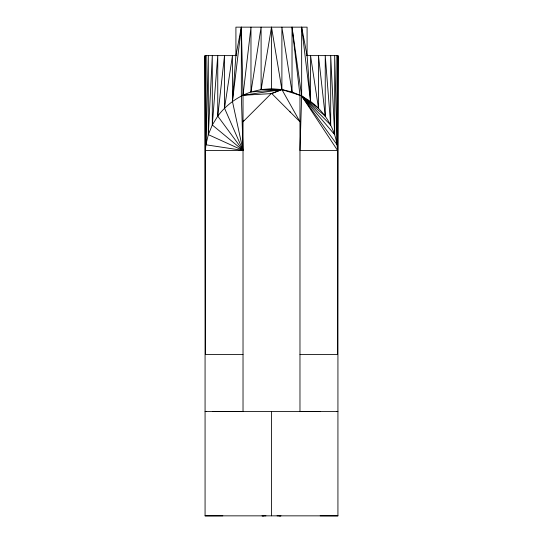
<?xml version="1.0" encoding="UTF-8"?>
<svg xmlns="http://www.w3.org/2000/svg" width="543" height="543" viewBox="0 0 543 543"><rect width="100%" height="100%" fill="white"/><g stroke="black" fill="none" stroke-linecap="round" stroke-linejoin="round"><path stroke-width="0.81" d="M299.974 354.565L337.556 354.565L337.929 55.624L306.72 55.624M337.556 150.431L337.115 55.624L337.115 144.784L301.657 95.982L318.476 108.2L310.548 55.624L310.548 101.432L301.657 95.982L292.025 91.991L292.025 27.15L301.657 95.982L337.556 150.431C336.572 131.101 325.997 112.89 310.548 101.432L307.087 55.624L301.657 27.15L301.657 95.982L299.974 150.431L337.556 150.431L337.929 55.624L337.929 515.85L205.071 515.85L205.071 55.624L236.28 55.624M205.885 144.784L208.322 55.624L208.322 134.644L205.885 144.784L205.444 150.431L243.026 150.431L241.343 95.982L241.343 27.15L235.913 55.624L232.452 101.432L243.026 150.431L205.885 144.784L205.885 55.624L205.444 150.431L205.071 55.624L205.444 354.565L243.026 354.565M208.322 134.644L212.306 55.624L212.306 125.012L208.322 134.644L243.026 150.431L224.524 108.2L224.524 55.624L217.757 116.127L212.306 125.012L243.026 150.431L217.757 116.127L217.757 55.624L212.306 125.012M206.292 411.492L205.071 411.506L243.026 411.458L243.026 95.283L250.975 27.15L250.975 91.991C237.753 96.457 226.085 104.935 217.757 116.127M224.524 108.2L232.452 55.624L232.452 101.432L241.343 27.15L243.026 95.283L271.785 93.579L281.892 89.561L292.025 91.991L281.892 27.15L281.892 89.561L299.974 121.768L271.785 93.579M250.975 91.991L261.108 27.15L261.108 89.561L250.975 91.991L281.892 89.561L299.974 95.283L299.974 411.458L337.929 411.506L336.708 411.492M243.026 95.283L281.892 89.561L261.108 89.561L271.5 27.15L281.892 89.561L271.215 93.579L243.026 121.768L243.848 120.302M261.108 89.561L271.5 88.74L281.892 89.561M205.071 515.85L222.82 515.816M263.823 515.823L262.011 515.83L265.921 515.83M279.177 515.83L280.989 515.83L277.079 515.823M212.361 411.479L320.18 411.472M320.18 515.816L337.929 515.85M301.657 95.982L325.243 116.127L325.243 55.624L330.694 125.012L301.657 95.982L334.678 134.644L334.678 55.624L337.115 144.784M289.555 111.349L290.247 112.041M301.657 27.15L310.548 101.432M292.025 27.15L299.974 95.283M325.243 116.127L318.476 55.624L318.476 108.2M334.678 134.644L330.694 55.624L330.694 125.012M337.556 55.624L337.556 354.565M307.087 55.624L307.087 27.15L235.913 27.15L235.913 55.624M271.5 27.15L271.5 88.74M271.5 411.458L271.5 515.802M205.444 55.624L205.444 354.565"/></g></svg>
